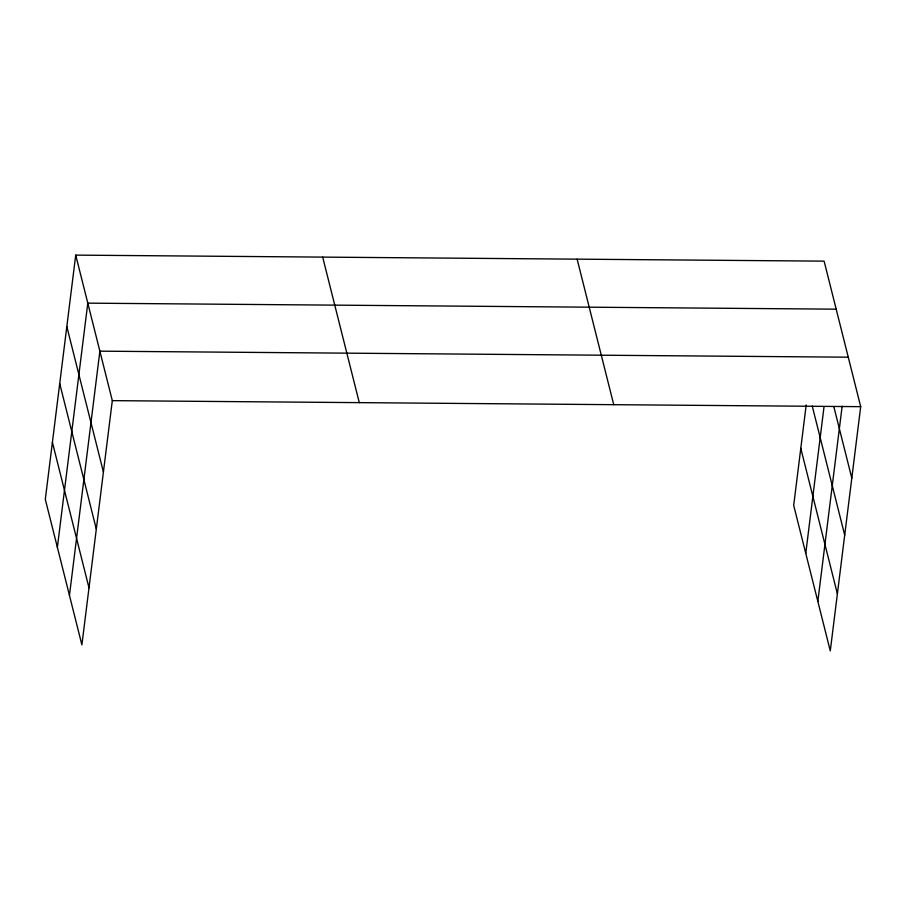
<?xml version="1.0" encoding="UTF-8"?>
<svg xmlns="http://www.w3.org/2000/svg" width="906" height="906" viewBox="0 0 906 906"><rect width="100%" height="100%" fill="white"/><g stroke="black" fill="none" stroke-linecap="round" stroke-linejoin="round"><path stroke-width="1.36" d="M75.719 255.118L45.3 499.331L81.891 644.857L112.31 400.645L75.719 255.118L824.109 261.143L860.7 406.669L830.281 650.882L793.69 505.355L806.193 404.982M57.372 547.349L87.791 303.148L836.181 309.173M69.456 595.378L99.875 351.166L848.254 357.19M805.762 553.373L823.996 407.02M817.835 601.403L842.15 406.216M112.31 400.645L860.7 406.669M833.837 406.669L851.799 478.108M812.24 406.058L844.698 535.118M800.791 448.334L837.382 593.86M577.133 259.161L613.736 404.688M322.683 257.111L359.286 402.638M66.818 326.556L103.42 472.083M59.717 383.566L96.319 529.093M52.401 442.309L88.992 587.835"/></g></svg>
